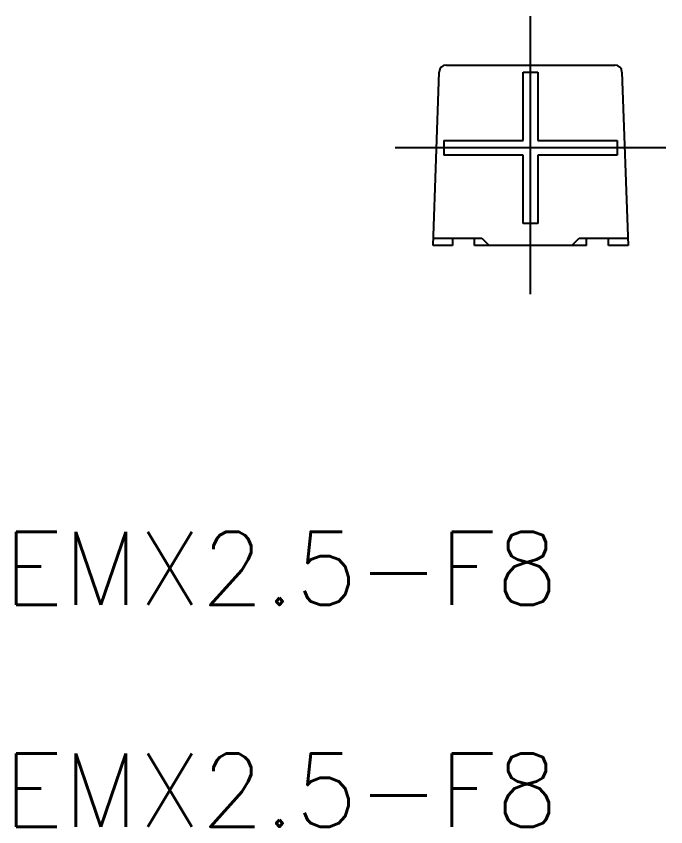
# Model space of a CAD drawing. Extents: x -42 to 59, y -24 to 30.
# Drawn here: x -42.36 to -15.71, y -23.83 to 9.4 of the extents above; entities that cross this region are included whole.
import ezdxf

# ---------------------------------------------------------------- set-up
doc = ezdxf.new("R2010")
doc.units = 0
doc.linetypes.add('CENTER', pattern=[50.8, 31.75, -6.35, 6.35, -6.35])
doc.layers.get('0').update_dxf_attribs({"linetype": 'CONTINUOUS'})
doc.layers.add('CENTER', color=1, linetype='CENTER')
doc.styles.get("Standard").update_dxf_attribs({"font": 'txt.shx', "height": 3, "bigfont": 'bigfont.shx'})

msp = doc.modelspace()

# ---------------------------------------------------------------- linework, layer by layer
at = {"color": 7, "linetype": 'CONTINUOUS'}
for p, q in [((-24.711, 7.4), (-21.559, 7.4)), ((-21.559, 7.4), (-20.959, 7.4)), ((-20.959, 7.4), (-17.807, 7.4)), ((-25.259, 0), (-25.011, 7.11)), ((-21.559, 4.3), (-21.559, 7.1)), ((-21.559, 7.1), (-20.959, 7.1)), ((-20.959, 7.1), (-20.959, 4.3)), ((-17.508, 7.11), (-17.259, 0)), ((-24.809, 4.3), (-21.559, 4.3)), ((-24.809, 4.3), (-24.809, 3.7)), ((-20.959, 4.3), (-17.71, 4.3)), ((-17.71, 4.3), (-17.71, 3.7)), ((-21.559, 3.7), (-24.809, 3.7)), ((-21.559, 0.9), (-21.559, 3.7)), ((-20.959, 3.7), (-20.959, 0.9)), ((-17.71, 3.7), (-20.959, 3.7)), ((-20.959, 0.9), (-21.559, 0.9)), ((-24.459, 0), (-25.259, 0)), ((-25.249, 0.3), (-23.259, 0.3)), ((-24.459, 0.3), (-24.459, 0)), ((-23.559, 0), (-23.559, 0.3)), ((-22.965, 0), (-23.559, 0)), ((-23.259, 0.3), (-22.959, 0)), ((-19.559, 0), (-19.259, 0.3)), ((-18.959, 0), (-19.554, 0)), ((-19.259, 0.3), (-17.27, 0.3)), ((-18.959, 0), (-18.959, 0.3)), ((-18.059, 0), (-18.059, 0.3)), ((-17.259, 0), (-18.059, 0)), ((-19.559, 0), (-22.959, 0))]:
    msp.add_line(p, q, dxfattribs=at)
for centre, start, end in [((-24.711, 7.1), 90, 178), ((-17.807, 7.1), 2, 90)]:
    msp.add_arc(centre, 0.3, start, end, dxfattribs=at)
at = {"layer": 'CENTER', "color": 1, "linetype": 'CENTER'}
for p, q in [((-21.259, -2), (-21.259, 9.4)), ((-15.71, 4), (-26.809, 4))]:
    msp.add_line(p, q, dxfattribs=at)

# ---------------------------------------------------------------- texts
at = {"color": 7, "linetype": 'CONTINUOUS'}
for p in [(-42.874, -14.733), (-42.874, -23.827)]:
    msp.add_text('EMX2.5-F8', height=3, dxfattribs=at).set_placement(p)

doc.saveas('drawing.dxf')
